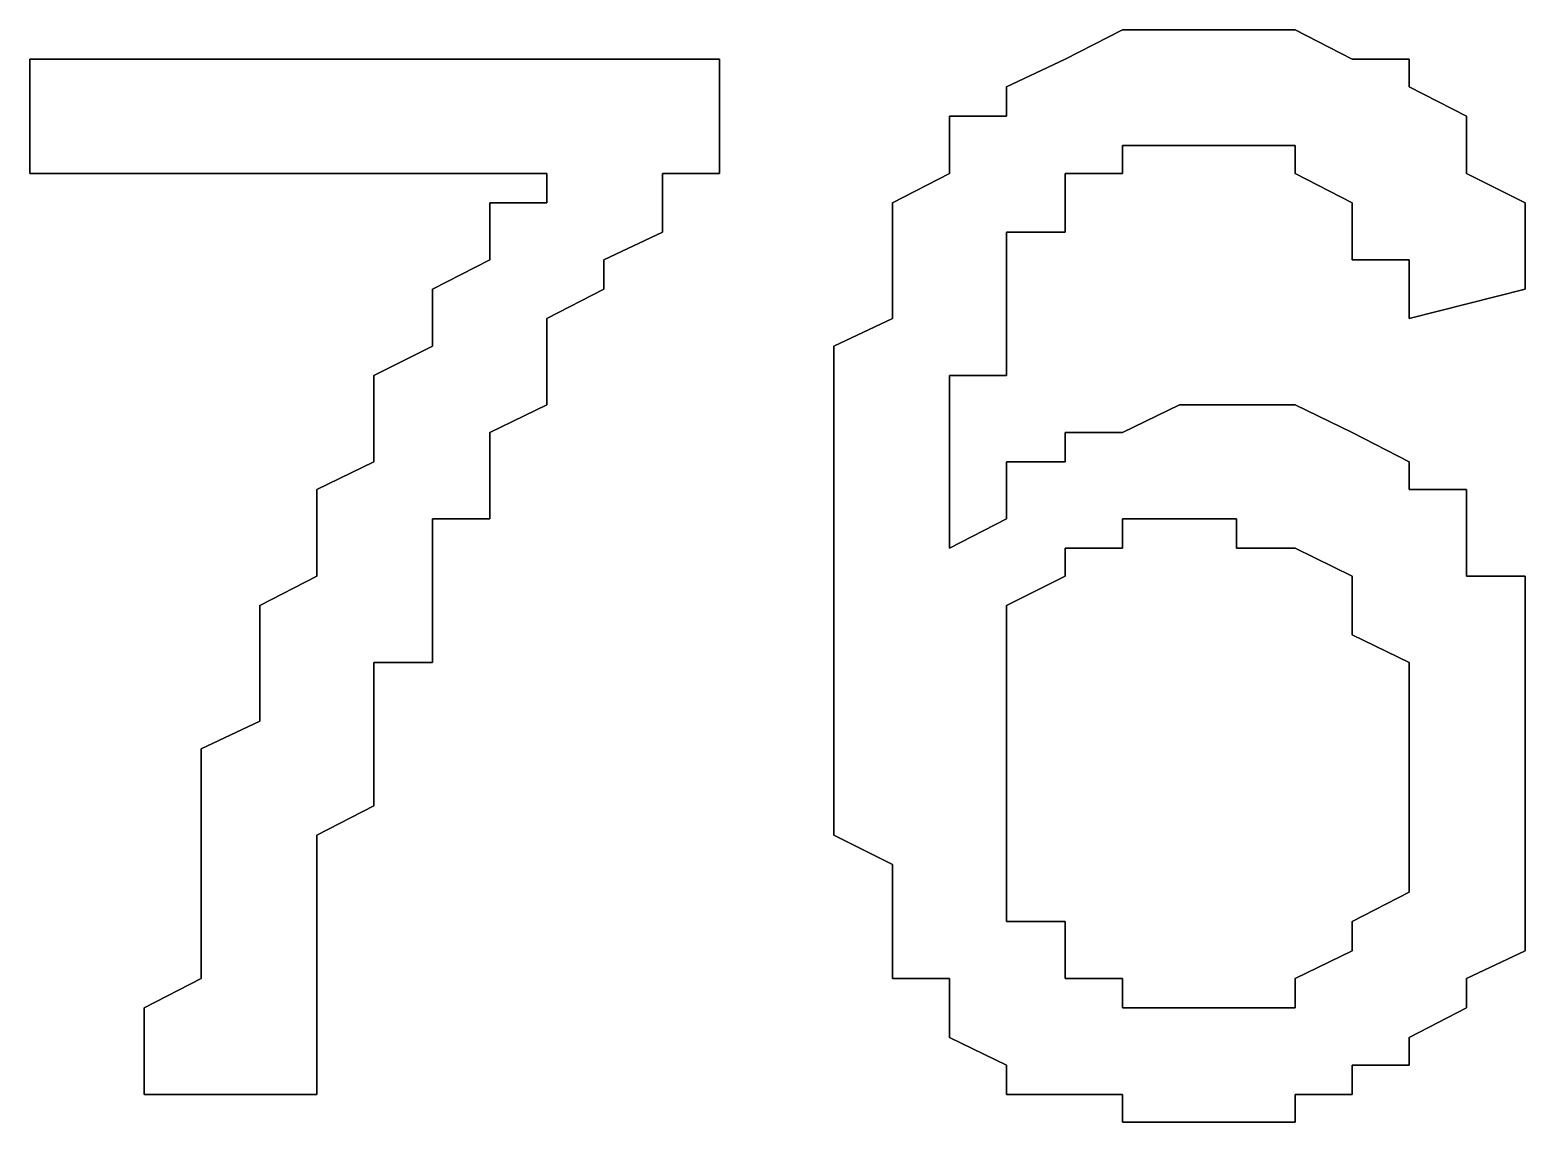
# Model space of a CAD drawing. Header units: metres. Extents: x 2.9 to 42.8, y 1.7 to 28.7.
# Drawn here: x 39.4406 to 39.5323, y 11.1443 to 11.2113 of the extents above; entities that cross this region are included whole.
import ezdxf

# ---------------------------------------------------------------- set-up
doc = ezdxf.new("R2010")
doc.units = ezdxf.units.M
doc.layers.add('ROJO', color=1, linetype='Continuous')

msp = doc.modelspace()

# ---------------------------------------------------------------- linework, layer by layer
at = {"layer": 'ROJO', "lineweight": -3}
for points in [[(39.5076, 11.2113), (39.5041, 11.2095), (39.5076, 11.2113)], [(39.5111, 11.2113), (39.5076, 11.2113), (39.5111, 11.2113)], [(39.5146, 11.2113), (39.5111, 11.2113), (39.5146, 11.2113)], [(39.5182, 11.2113), (39.5146, 11.2113), (39.5182, 11.2113)], [(39.5217, 11.2095), (39.5182, 11.2113), (39.5217, 11.2095)], [(39.4829, 11.2095), (39.4406, 11.2095), (39.4829, 11.2095)], [(39.4406, 11.2095), (39.4406, 11.2025), (39.4406, 11.2095)], [(39.4829, 11.2042), (39.4829, 11.2095), (39.4829, 11.2042)], [(39.5041, 11.2095), (39.5005, 11.2078), (39.5041, 11.2095)], [(39.5252, 11.2095), (39.5217, 11.2095), (39.5252, 11.2095)], [(39.5252, 11.2078), (39.5252, 11.2095), (39.5252, 11.2078)], [(39.5005, 11.2078), (39.5005, 11.206), (39.5005, 11.2078)], [(39.5287, 11.206), (39.5252, 11.2078), (39.5287, 11.206)], [(39.5005, 11.206), (39.497, 11.206), (39.5005, 11.206)], [(39.497, 11.206), (39.497, 11.2042), (39.497, 11.206)], [(39.5287, 11.2042), (39.5287, 11.206), (39.5287, 11.2042)], [(39.4829, 11.2025), (39.4829, 11.2042), (39.4829, 11.2025)], [(39.497, 11.2042), (39.497, 11.2025), (39.497, 11.2042)], [(39.5076, 11.2025), (39.5076, 11.2042), (39.5076, 11.2025)], [(39.5076, 11.2042), (39.5111, 11.2042), (39.5076, 11.2042)], [(39.5111, 11.2042), (39.5146, 11.2042), (39.5111, 11.2042)], [(39.5146, 11.2042), (39.5182, 11.2042), (39.5146, 11.2042)], [(39.5182, 11.2042), (39.5182, 11.2025), (39.5182, 11.2042)], [(39.5287, 11.2025), (39.5287, 11.2042), (39.5287, 11.2025)], [(39.4406, 11.2025), (39.4723, 11.2025), (39.4406, 11.2025)], [(39.4723, 11.2025), (39.4723, 11.2007), (39.4723, 11.2025)], [(39.4794, 11.2007), (39.4794, 11.2025), (39.4794, 11.2007)], [(39.4794, 11.2025), (39.4829, 11.2025), (39.4794, 11.2025)], [(39.497, 11.2025), (39.4935, 11.2007), (39.497, 11.2025)], [(39.5041, 11.2007), (39.5041, 11.2025), (39.5041, 11.2007)], [(39.5041, 11.2025), (39.5076, 11.2025), (39.5041, 11.2025)], [(39.5182, 11.2025), (39.5217, 11.2007), (39.5182, 11.2025)], [(39.5323, 11.2007), (39.5287, 11.2025), (39.5323, 11.2007)], [(39.4723, 11.2007), (39.4688, 11.2007), (39.4723, 11.2007)], [(39.4688, 11.2007), (39.4688, 11.1989), (39.4688, 11.2007)], [(39.4794, 11.1989), (39.4794, 11.2007), (39.4794, 11.1989)], [(39.4935, 11.2007), (39.4935, 11.1989), (39.4935, 11.2007)], [(39.5041, 11.1989), (39.5041, 11.2007), (39.5041, 11.1989)], [(39.5217, 11.2007), (39.5217, 11.1989), (39.5217, 11.2007)], [(39.5323, 11.1989), (39.5323, 11.2007), (39.5323, 11.1989)], [(39.4688, 11.1989), (39.4688, 11.1972), (39.4688, 11.1989)], [(39.4758, 11.1972), (39.4794, 11.1989), (39.4758, 11.1972)], [(39.4935, 11.1989), (39.4935, 11.1972), (39.4935, 11.1989)], [(39.5005, 11.1972), (39.5005, 11.1989), (39.5005, 11.1972)], [(39.5005, 11.1989), (39.5041, 11.1989), (39.5005, 11.1989)], [(39.5217, 11.1989), (39.5217, 11.1972), (39.5217, 11.1989)], [(39.5323, 11.1972), (39.5323, 11.1989), (39.5323, 11.1972)], [(39.4688, 11.1972), (39.4653, 11.1954), (39.4688, 11.1972)], [(39.4758, 11.1954), (39.4758, 11.1972), (39.4758, 11.1954)], [(39.4935, 11.1972), (39.4935, 11.1954), (39.4935, 11.1972)], [(39.5005, 11.1954), (39.5005, 11.1972), (39.5005, 11.1954)], [(39.5217, 11.1972), (39.5252, 11.1972), (39.5217, 11.1972)], [(39.5252, 11.1972), (39.5252, 11.1936), (39.5252, 11.1972)], [(39.5323, 11.1954), (39.5323, 11.1972), (39.5323, 11.1954)], [(39.4653, 11.1954), (39.4653, 11.1936), (39.4653, 11.1954)], [(39.4723, 11.1936), (39.4758, 11.1954), (39.4723, 11.1936)], [(39.4935, 11.1954), (39.4935, 11.1936), (39.4935, 11.1954)], [(39.5005, 11.1936), (39.5005, 11.1954), (39.5005, 11.1936)], [(39.5252, 11.1936), (39.5323, 11.1954), (39.5252, 11.1936)], [(39.4653, 11.1936), (39.4653, 11.1919), (39.4653, 11.1936)], [(39.4723, 11.1919), (39.4723, 11.1936), (39.4723, 11.1919)], [(39.4935, 11.1936), (39.4899, 11.1919), (39.4935, 11.1936)], [(39.5005, 11.1919), (39.5005, 11.1936), (39.5005, 11.1919)], [(39.4653, 11.1919), (39.4617, 11.1901), (39.4653, 11.1919)], [(39.4723, 11.1901), (39.4723, 11.1919), (39.4723, 11.1901)], [(39.4899, 11.1919), (39.4899, 11.1901), (39.4899, 11.1919)], [(39.5005, 11.1901), (39.5005, 11.1919), (39.5005, 11.1901)], [(39.4617, 11.1901), (39.4617, 11.1883), (39.4617, 11.1901)], [(39.4723, 11.1883), (39.4723, 11.1901), (39.4723, 11.1883)], [(39.4899, 11.1901), (39.4899, 11.1883), (39.4899, 11.1901)], [(39.497, 11.1883), (39.497, 11.1901), (39.497, 11.1883)], [(39.497, 11.1901), (39.5005, 11.1901), (39.497, 11.1901)], [(39.4617, 11.1883), (39.4617, 11.1866), (39.4617, 11.1883)], [(39.4688, 11.1866), (39.4723, 11.1883), (39.4688, 11.1866)], [(39.4899, 11.1883), (39.4899, 11.1866), (39.4899, 11.1883)], [(39.497, 11.1866), (39.497, 11.1883), (39.497, 11.1866)], [(39.5111, 11.1883), (39.5076, 11.1866), (39.5111, 11.1883)], [(39.5146, 11.1883), (39.5111, 11.1883), (39.5146, 11.1883)], [(39.5182, 11.1883), (39.5146, 11.1883), (39.5182, 11.1883)], [(39.5217, 11.1866), (39.5182, 11.1883), (39.5217, 11.1866)], [(39.4617, 11.1866), (39.4617, 11.1848), (39.4617, 11.1866)], [(39.4688, 11.1848), (39.4688, 11.1866), (39.4688, 11.1848)], [(39.4899, 11.1866), (39.4899, 11.1848), (39.4899, 11.1866)], [(39.497, 11.1848), (39.497, 11.1866), (39.497, 11.1848)], [(39.5076, 11.1866), (39.5041, 11.1866), (39.5076, 11.1866)], [(39.5041, 11.1866), (39.5041, 11.1848), (39.5041, 11.1866)], [(39.5252, 11.1848), (39.5217, 11.1866), (39.5252, 11.1848)], [(39.4617, 11.1848), (39.4582, 11.1831), (39.4617, 11.1848)], [(39.4688, 11.1831), (39.4688, 11.1848), (39.4688, 11.1831)], [(39.4899, 11.1848), (39.4899, 11.1813), (39.4899, 11.1848)], [(39.497, 11.1831), (39.497, 11.1848), (39.497, 11.1831)], [(39.5041, 11.1848), (39.5005, 11.1848), (39.5041, 11.1848)], [(39.5005, 11.1848), (39.5005, 11.1831), (39.5005, 11.1848)], [(39.5252, 11.1831), (39.5252, 11.1848), (39.5252, 11.1831)], [(39.4582, 11.1831), (39.4582, 11.1813), (39.4582, 11.1831)], [(39.4688, 11.1813), (39.4688, 11.1831), (39.4688, 11.1813)], [(39.497, 11.1813), (39.497, 11.1831), (39.497, 11.1813)], [(39.5005, 11.1831), (39.5005, 11.1813), (39.5005, 11.1831)], [(39.5287, 11.1831), (39.5252, 11.1831), (39.5287, 11.1831)], [(39.5287, 11.1813), (39.5287, 11.1831), (39.5287, 11.1813)], [(39.4582, 11.1813), (39.4582, 11.1795), (39.4582, 11.1813)], [(39.4653, 11.1795), (39.4653, 11.1813), (39.4653, 11.1795)], [(39.4653, 11.1813), (39.4688, 11.1813), (39.4653, 11.1813)], [(39.4899, 11.1813), (39.4899, 11.1795), (39.4899, 11.1813)], [(39.5005, 11.1813), (39.497, 11.1795), (39.5005, 11.1813)], [(39.497, 11.1795), (39.497, 11.1813), (39.497, 11.1795)], [(39.5076, 11.1795), (39.5076, 11.1813), (39.5076, 11.1795)], [(39.5076, 11.1813), (39.5111, 11.1813), (39.5076, 11.1813)], [(39.5111, 11.1813), (39.5146, 11.1813), (39.5111, 11.1813)], [(39.5146, 11.1813), (39.5146, 11.1795), (39.5146, 11.1813)], [(39.5287, 11.1795), (39.5287, 11.1813), (39.5287, 11.1795)], [(39.4582, 11.1795), (39.4582, 11.1778), (39.4582, 11.1795)], [(39.4653, 11.1778), (39.4653, 11.1795), (39.4653, 11.1778)], [(39.4899, 11.1795), (39.4899, 11.1778), (39.4899, 11.1795)], [(39.5041, 11.1778), (39.5041, 11.1795), (39.5041, 11.1778)], [(39.5041, 11.1795), (39.5076, 11.1795), (39.5041, 11.1795)], [(39.5146, 11.1795), (39.5182, 11.1795), (39.5146, 11.1795)], [(39.5182, 11.1795), (39.5217, 11.1778), (39.5182, 11.1795)], [(39.5287, 11.1778), (39.5287, 11.1795), (39.5287, 11.1778)], [(39.4582, 11.1778), (39.4547, 11.176), (39.4582, 11.1778)], [(39.4653, 11.176), (39.4653, 11.1778), (39.4653, 11.176)], [(39.4899, 11.1778), (39.4899, 11.176), (39.4899, 11.1778)], [(39.5005, 11.176), (39.5041, 11.1778), (39.5005, 11.176)], [(39.5217, 11.1778), (39.5217, 11.176), (39.5217, 11.1778)], [(39.5323, 11.1778), (39.5287, 11.1778), (39.5323, 11.1778)], [(39.5323, 11.176), (39.5323, 11.1778), (39.5323, 11.176)], [(39.4547, 11.176), (39.4547, 11.1742), (39.4547, 11.176)], [(39.4653, 11.1742), (39.4653, 11.176), (39.4653, 11.1742)], [(39.4899, 11.176), (39.4899, 11.1725), (39.4899, 11.176)], [(39.5005, 11.1742), (39.5005, 11.176), (39.5005, 11.1742)], [(39.5217, 11.176), (39.5217, 11.1742), (39.5217, 11.176)], [(39.5323, 11.1742), (39.5323, 11.176), (39.5323, 11.1742)], [(39.4547, 11.1742), (39.4547, 11.1725), (39.4547, 11.1742)], [(39.4653, 11.1725), (39.4653, 11.1742), (39.4653, 11.1725)], [(39.5005, 11.1725), (39.5005, 11.1742), (39.5005, 11.1725)], [(39.5217, 11.1742), (39.5252, 11.1725), (39.5217, 11.1742)], [(39.5323, 11.1725), (39.5323, 11.1742), (39.5323, 11.1725)], [(39.4547, 11.1725), (39.4547, 11.1707), (39.4547, 11.1725)], [(39.4617, 11.1707), (39.4617, 11.1725), (39.4617, 11.1707)], [(39.4617, 11.1725), (39.4653, 11.1725), (39.4617, 11.1725)], [(39.4899, 11.1725), (39.4899, 11.1707), (39.4899, 11.1725)], [(39.5005, 11.1707), (39.5005, 11.1725), (39.5005, 11.1707)], [(39.5252, 11.1725), (39.5252, 11.1707), (39.5252, 11.1725)], [(39.5323, 11.1707), (39.5323, 11.1725), (39.5323, 11.1707)], [(39.4547, 11.1707), (39.4547, 11.1689), (39.4547, 11.1707)], [(39.4617, 11.1689), (39.4617, 11.1707), (39.4617, 11.1689)], [(39.4899, 11.1707), (39.4899, 11.1689), (39.4899, 11.1707)], [(39.5005, 11.1689), (39.5005, 11.1707), (39.5005, 11.1689)], [(39.5252, 11.1707), (39.5252, 11.1689), (39.5252, 11.1707)], [(39.5323, 11.1689), (39.5323, 11.1707), (39.5323, 11.1689)], [(39.4547, 11.1689), (39.4511, 11.1672), (39.4547, 11.1689)], [(39.4617, 11.1672), (39.4617, 11.1689), (39.4617, 11.1672)], [(39.4899, 11.1689), (39.4899, 11.1672), (39.4899, 11.1689)], [(39.5005, 11.1672), (39.5005, 11.1689), (39.5005, 11.1672)], [(39.5252, 11.1689), (39.5252, 11.1672), (39.5252, 11.1689)], [(39.5323, 11.1672), (39.5323, 11.1689), (39.5323, 11.1672)], [(39.4511, 11.1672), (39.4511, 11.1654), (39.4511, 11.1672)], [(39.4617, 11.1654), (39.4617, 11.1672), (39.4617, 11.1654)], [(39.4899, 11.1672), (39.4899, 11.1654), (39.4899, 11.1672)], [(39.5005, 11.1654), (39.5005, 11.1672), (39.5005, 11.1654)], [(39.5252, 11.1672), (39.5252, 11.1654), (39.5252, 11.1672)], [(39.5323, 11.1654), (39.5323, 11.1672), (39.5323, 11.1654)], [(39.4511, 11.1654), (39.4511, 11.1637), (39.4511, 11.1654)], [(39.4617, 11.1637), (39.4617, 11.1654), (39.4617, 11.1637)], [(39.4899, 11.1654), (39.4899, 11.1637), (39.4899, 11.1654)], [(39.5005, 11.1637), (39.5005, 11.1654), (39.5005, 11.1637)], [(39.5252, 11.1654), (39.5252, 11.1637), (39.5252, 11.1654)], [(39.5323, 11.1637), (39.5323, 11.1654), (39.5323, 11.1637)], [(39.4511, 11.1637), (39.4511, 11.1619), (39.4511, 11.1637)], [(39.4582, 11.1619), (39.4617, 11.1637), (39.4582, 11.1619)], [(39.4899, 11.1637), (39.4899, 11.1619), (39.4899, 11.1637)], [(39.5005, 11.1619), (39.5005, 11.1637), (39.5005, 11.1619)], [(39.5252, 11.1637), (39.5252, 11.1619), (39.5252, 11.1637)], [(39.5323, 11.1619), (39.5323, 11.1637), (39.5323, 11.1619)], [(39.4511, 11.1619), (39.4511, 11.1601), (39.4511, 11.1619)], [(39.4582, 11.1601), (39.4582, 11.1619), (39.4582, 11.1601)], [(39.4899, 11.1619), (39.4935, 11.1601), (39.4899, 11.1619)], [(39.5005, 11.1601), (39.5005, 11.1619), (39.5005, 11.1601)], [(39.5252, 11.1619), (39.5252, 11.1601), (39.5252, 11.1619)], [(39.5323, 11.1601), (39.5323, 11.1619), (39.5323, 11.1601)], [(39.4511, 11.1601), (39.4511, 11.1584), (39.4511, 11.1601)], [(39.4582, 11.1584), (39.4582, 11.1601), (39.4582, 11.1584)], [(39.4935, 11.1601), (39.4935, 11.1584), (39.4935, 11.1601)], [(39.5005, 11.1584), (39.5005, 11.1601), (39.5005, 11.1584)], [(39.5252, 11.1601), (39.5252, 11.1584), (39.5252, 11.1601)], [(39.5323, 11.1584), (39.5323, 11.1601), (39.5323, 11.1584)], [(39.4511, 11.1584), (39.4511, 11.1566), (39.4511, 11.1584)], [(39.4582, 11.1566), (39.4582, 11.1584), (39.4582, 11.1566)], [(39.4935, 11.1584), (39.4935, 11.1566), (39.4935, 11.1584)], [(39.5005, 11.1566), (39.5005, 11.1584), (39.5005, 11.1566)], [(39.5252, 11.1584), (39.5217, 11.1566), (39.5252, 11.1584)], [(39.5323, 11.1566), (39.5323, 11.1584), (39.5323, 11.1566)], [(39.4511, 11.1566), (39.4511, 11.1548), (39.4511, 11.1566)], [(39.4582, 11.1548), (39.4582, 11.1566), (39.4582, 11.1548)], [(39.4935, 11.1566), (39.4935, 11.1548), (39.4935, 11.1566)], [(39.5041, 11.1566), (39.5005, 11.1566), (39.5041, 11.1566)], [(39.5041, 11.1548), (39.5041, 11.1566), (39.5041, 11.1548)], [(39.5217, 11.1566), (39.5217, 11.1548), (39.5217, 11.1566)], [(39.5323, 11.1548), (39.5323, 11.1566), (39.5323, 11.1548)], [(39.4511, 11.1548), (39.4511, 11.1531), (39.4511, 11.1548)], [(39.4582, 11.1531), (39.4582, 11.1548), (39.4582, 11.1531)], [(39.4935, 11.1548), (39.4935, 11.1531), (39.4935, 11.1548)], [(39.5041, 11.1531), (39.5041, 11.1548), (39.5041, 11.1531)], [(39.5217, 11.1548), (39.5182, 11.1531), (39.5217, 11.1548)], [(39.5287, 11.1531), (39.5323, 11.1548), (39.5287, 11.1531)], [(39.4511, 11.1531), (39.4476, 11.1513), (39.4511, 11.1531)], [(39.4582, 11.1513), (39.4582, 11.1531), (39.4582, 11.1513)], [(39.4935, 11.1531), (39.497, 11.1531), (39.4935, 11.1531)], [(39.497, 11.1531), (39.497, 11.1513), (39.497, 11.1531)], [(39.5076, 11.1531), (39.5041, 11.1531), (39.5076, 11.1531)], [(39.5076, 11.1513), (39.5076, 11.1531), (39.5076, 11.1513)], [(39.5182, 11.1531), (39.5182, 11.1513), (39.5182, 11.1531)], [(39.5287, 11.1513), (39.5287, 11.1531), (39.5287, 11.1513)], [(39.4476, 11.1513), (39.4476, 11.1495), (39.4476, 11.1513)], [(39.4582, 11.1495), (39.4582, 11.1513), (39.4582, 11.1495)], [(39.497, 11.1513), (39.497, 11.1495), (39.497, 11.1513)], [(39.5111, 11.1513), (39.5076, 11.1513), (39.5111, 11.1513)], [(39.5146, 11.1513), (39.5111, 11.1513), (39.5146, 11.1513)], [(39.5182, 11.1513), (39.5146, 11.1513), (39.5182, 11.1513)], [(39.5252, 11.1495), (39.5287, 11.1513), (39.5252, 11.1495)], [(39.4476, 11.1495), (39.4476, 11.1478), (39.4476, 11.1495)], [(39.4582, 11.1478), (39.4582, 11.1495), (39.4582, 11.1478)], [(39.497, 11.1495), (39.5005, 11.1478), (39.497, 11.1495)], [(39.5252, 11.1478), (39.5252, 11.1495), (39.5252, 11.1478)], [(39.4476, 11.1478), (39.4476, 11.146), (39.4476, 11.1478)], [(39.4582, 11.146), (39.4582, 11.1478), (39.4582, 11.146)], [(39.5005, 11.1478), (39.5005, 11.146), (39.5005, 11.1478)], [(39.5217, 11.146), (39.5217, 11.1478), (39.5217, 11.146)], [(39.5217, 11.1478), (39.5252, 11.1478), (39.5217, 11.1478)], [(39.4476, 11.146), (39.4582, 11.146), (39.4476, 11.146)], [(39.5005, 11.146), (39.5041, 11.146), (39.5005, 11.146)], [(39.5041, 11.146), (39.5076, 11.146), (39.5041, 11.146)], [(39.5076, 11.146), (39.5076, 11.1443), (39.5076, 11.146)], [(39.5182, 11.1443), (39.5182, 11.146), (39.5182, 11.1443)], [(39.5182, 11.146), (39.5217, 11.146), (39.5182, 11.146)], [(39.5076, 11.1443), (39.5111, 11.1443), (39.5076, 11.1443)], [(39.5111, 11.1443), (39.5146, 11.1443), (39.5111, 11.1443)], [(39.5146, 11.1443), (39.5182, 11.1443), (39.5146, 11.1443)]]:
    msp.add_lwpolyline(points, dxfattribs=at)

doc.saveas('drawing.dxf')
